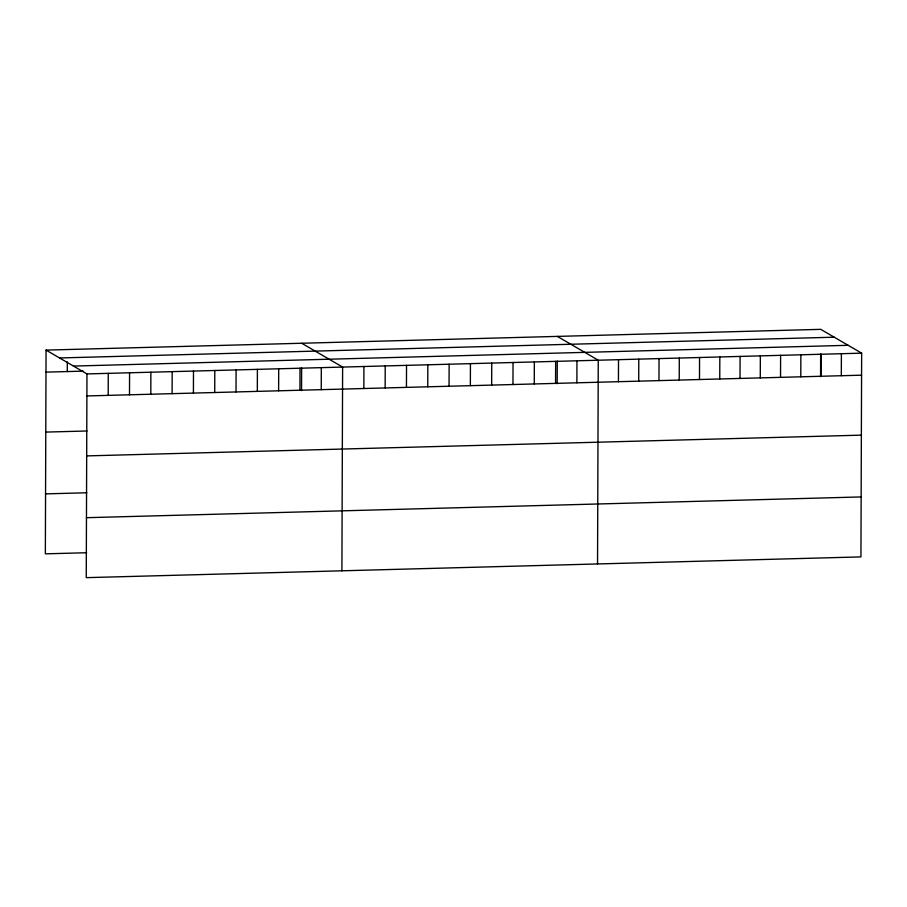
<?xml version="1.0" encoding="UTF-8"?>
<svg xmlns="http://www.w3.org/2000/svg" width="907" height="907" viewBox="0 0 907 907"><rect width="100%" height="100%" fill="white"/><g stroke="black" fill="none" stroke-linecap="round" stroke-linejoin="round"><path stroke-width="1.36" d="M46.064 350.102L86.97 373.922L86.256 577.657L860.936 556.898L861.65 353.163L820.744 329.343L46.064 350.102L45.35 553.837L86.63 552.737M67.288 371.553L67.322 361.927M108.194 395.373L108.273 373.344M129.497 394.806L129.576 372.777M150.8 394.228L150.879 372.21M172.103 393.661L172.183 371.632M193.418 393.094L193.486 371.065M214.721 392.516L214.789 370.498M236.024 391.949L236.092 369.92M257.327 391.382L257.395 369.353M278.63 390.804L278.698 368.786M299.934 390.237L300.013 368.208M301.543 390.6L301.623 367.947M321.237 389.659L321.316 367.641M341.905 570.798L342.619 367.074L301.702 343.254M363.843 388.525L363.922 366.496M385.146 387.947L385.226 365.929M406.449 387.38L406.529 365.362M427.753 386.813L427.832 364.784M449.056 386.235L449.135 364.217M470.359 385.668L470.438 363.639M491.662 385.101L491.741 363.072M512.965 384.523L513.045 362.505M534.268 383.956L534.348 361.927M555.572 383.389L555.651 361.36M557.181 383.752L557.261 361.088M576.875 382.811L576.954 360.793M597.543 563.95L598.257 360.215L557.351 336.406M618.438 381.7L618.517 359.671M638.709 381.155L638.777 359.138M658.97 380.611L659.038 358.594M679.23 380.067L679.298 358.05M699.49 379.523L699.558 357.505M719.75 378.99L719.829 356.961M740.01 378.446L740.089 356.417M760.27 377.902L760.349 355.873M780.53 377.357L780.61 355.329M800.79 376.813L800.87 354.784M820.574 376.688L820.654 354.036M821.05 376.269L821.13 354.252M841.311 375.725L841.39 353.707M59.556 357.959L834.236 337.2M73.467 366.065L848.147 345.306M45.985 372.131L83.263 371.133M86.97 373.922L861.65 353.163M86.891 395.94L861.571 375.181M45.769 432.095L87.049 430.984M86.687 455.904L861.367 435.145M45.554 493.873L86.834 492.773M86.471 517.693L861.151 496.934"/></g></svg>
